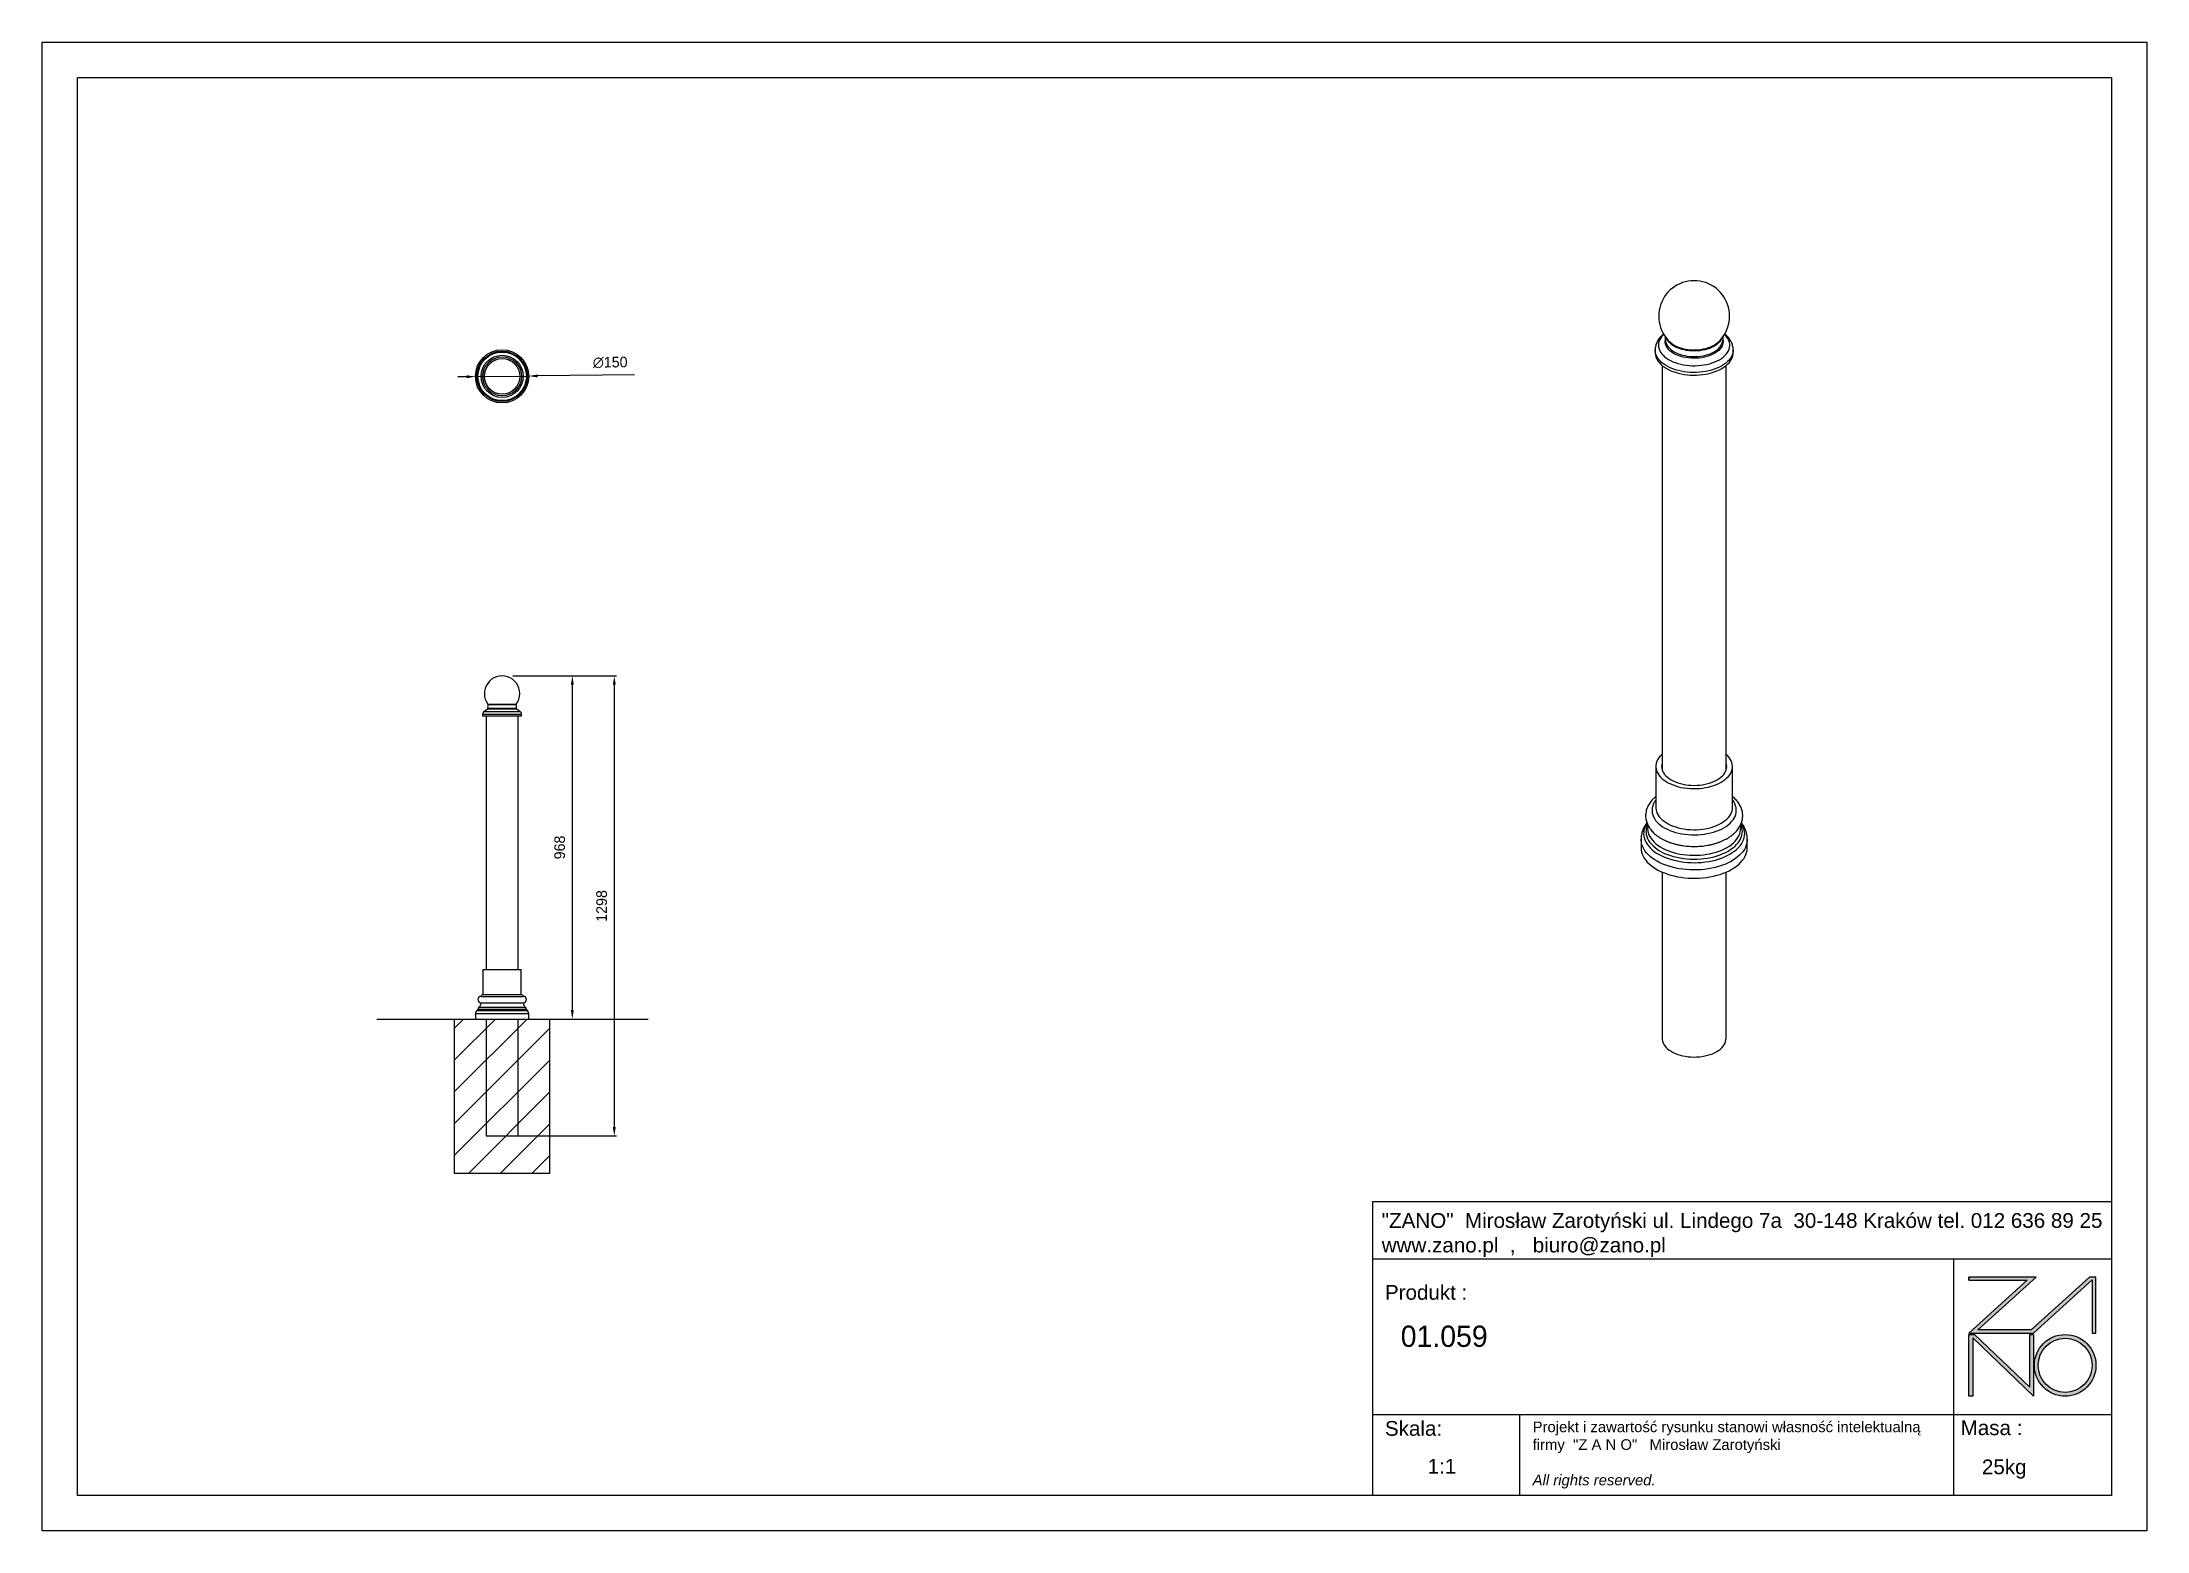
# Model space of a CAD drawing. Header units: millimetres. Extents: x -1533 to 4407, y -2057 to 2143.
import ezdxf

# ---------------------------------------------------------------- set-up
doc = ezdxf.new("R2010")
doc.units = ezdxf.units.MM
doc.header["$PDSIZE"] = -1
doc.layers.add('tabelka', color=155, linetype='Continuous')
doc.layers.add('WYMIAR', color=96, linetype='Continuous')
doc.dimstyles.new('1-1', dxfattribs={"dimtxt": 30, "dimasz": 25, "dimexe": 6.25, "dimexo": 30, "dimgap": 20.625, "dimtad": 1, "dimdec": 1, "dimtxsty": 'Standard', "dimcen": 0, "dimclrd": 2, "dimclre": 2, "dimclrt": 2, "dimadec": 0, "dimazin": 0, "dimtfac": 1, "dimtdec": 1, "dimtmove": 0, "dimatfit": 3, "dimfxl": 0, "dimarcsym": 0})

# ---------------------------------------------------------------- blocks, each defined once
blk = doc.blocks.new('zano')
at = {"layer": 'Defpoints', "lineweight": 5}
for points in [[(6270.2, 3716.2), (6270.2, 3707.4), (6434.8, 3707.4), (6270.2, 3558.4), (6452.4, 3558.4), (6617.9, 3708.2), (6617.9, 3558.4), (6628.6, 3558.4), (6628.6, 3716.2), (6610.7, 3716.2), (6446.1, 3567.2), (6295.4, 3567.2), (6459.9, 3716.2), (6270.2, 3716.2), (6270.2, 3707.4)], [(6270.2, 3554.4), (6286.2, 3554.4), (6441.7, 3405.6), (6441.7, 3554.4), (6452.4, 3554.4), (6452.4, 3380.5), (6281, 3544.6), (6281, 3380.5), (6270.2, 3380.5)]]:
    blk.add_hatch(color=251, dxfattribs=at).paths.add_polyline_path(points)
h = blk.add_hatch(color=251, dxfattribs=at)
h.paths.add_polyline_path([(6454.7, 3467.4, 1), (6628.6, 3467.4, 1)])
h.paths.add_polyline_path([(6617.9, 3467.4, -1), (6465.4, 3467.4, -1)], flags=16)
at = {"layer": 'Defpoints', "color": 251, "lineweight": 5}
blk.add_lwpolyline([(6434.8, 3707.4), (6270.2, 3558.4), (6452.4, 3558.4), (6617.9, 3708.2), (6617.9, 3558.4), (6628.6, 3558.4), (6628.6, 3716.2), (6610.7, 3716.2), (6446.1, 3567.2), (6295.4, 3567.2), (6459.9, 3716.2), (6270.2, 3716.2), (6270.2, 3707.4), (6432.1, 3707.4)], dxfattribs=at)
for points in [[(6270.2, 3716.2), (6270.2, 3707.4), (6434.8, 3707.4), (6270.2, 3558.4), (6452.4, 3558.4), (6617.9, 3708.2), (6617.9, 3558.4), (6628.6, 3558.4), (6628.6, 3716.2), (6610.7, 3716.2), (6446.1, 3567.2), (6295.4, 3567.2), (6459.9, 3716.2), (6270.2, 3716.2), (6270.2, 3707.4)], [(6270.2, 3554.4), (6286.2, 3554.4), (6441.7, 3405.6), (6441.7, 3554.4), (6452.4, 3554.4), (6452.4, 3380.5), (6281, 3544.6), (6281, 3380.5), (6270.2, 3380.5)]]:
    blk.add_lwpolyline(points, close=True, dxfattribs=at)
for radius in [87, 76.3]:
    blk.add_circle((6541.7, 3467.4), radius, dxfattribs=at)
blk = doc.blocks.new('TABELA')
at = {"layer": 'tabelka', "lineweight": 5}
for p, q in [((4587.4, 3929.4), (6672.4, 3929.4)), ((4587.4, 3767.6), (4587.4, 3929.4)), ((4587.4, 3929.4), (6672.4, 3929.4)), ((6226.5, 3767.6), (6226.5, 3329)), ((4587.4, 3329), (6672.4, 3329)), ((5001.6, 3329), (5001.6, 3100.4)), ((6226.5, 3329), (6226.5, 3100.4))]:
    blk.add_line(p, q, dxfattribs=at)
blk.add_lwpolyline([(4587.4, 3767.6), (6672.4, 3767.6), (6672.4, 3100.4), (4587.4, 3100.4)], close=True, dxfattribs=at)
blk.add_blockref('zano', (0, 0))
at = {"layer": 'tabelka', "lineweight": 5, "attachment_point": 1}
for s, insert, char_height, width in [('{\\fArial|b0|i0|c238|p34;"ZANO"  Mirosław Zarotyński ul. Lindego 7a  30-148 Kraków tel. 012 636 89 25\\Pwww.zano.pl  ,   biuro@zano.pl}', (4613, 3896.9), 41.595, 2040.38), ('{\\fArial|b0|i0|c238|p34;Produkt : }', (4622, 3694.1), 41.595, 265.273), ('{\\fCentury Gothic|b0|i0|c238|p34;  01.059 }', (4622, 3579.5), 60, 713.135), ('{\\fArial|b0|i0|c238|p34;Skala: }', (4622, 3310.3), 41.595, 191.675), ('{\\fArial|b0|i0|c238|p34;Masa :}', (6246.7, 3312.2), 41.595, 200.457), ('{\\fArial|b0|i0|c238|p34;1:1}', (4742.5, 3203.5), 41.595, 42.482), ('{\\fArial|b0|i0|c238|p34;25kg}', (6306.7, 3201.8), 41.595, 42.482)]:
    blk.add_mtext(s, dxfattribs=dict(at, insert=insert, char_height=char_height, width=width))
at = {"layer": 'tabelka', "color": 1, "lineweight": 5, "insert": (5038.9, 3308.9), "char_height": 30, "width": 1186.12, "attachment_point": 1}
blk.add_mtext('{\\fArial|b0|i0|c0|p34;Projekt i zawartość rysunku stanowi własność intelektualną firmy \\fArial|b0|i0|c238|p34; "Z A N O"   Mirosław Zarotyński\\fArial|b0|i1|c238|p34;\\P\\PAll rights reserved.}', dxfattribs=at)
blk = doc.blocks.new('*D7')
at = {"layer": 'Defpoints', "color": 0}
for p in [(-235, 355), (-235, -943), (81.5, -943)]:
    blk.add_point(p, dxfattribs=at)
at = {"layer": 'WYMIAR', "color": 2, "lineweight": -2}
for p, q in [((-205, 355), (87.7, 355)), ((81.5, 330), (81.5, -918)), ((-205, -943), (87.7, -943))]:
    blk.add_line(p, q, dxfattribs=at)
at = {"layer": 'WYMIAR', "color": 2}
for points in [[(77.3, 330), (85.7, 330), (81.5, 355)], [(77.3, -918), (85.7, -918), (81.5, -943)]]:
    blk.add_solid(points, dxfattribs=at)
at = {"layer": 'WYMIAR', "color": 2, "insert": (45.9, -294), "char_height": 30, "attachment_point": 5, "rotation": 90}
blk.add_mtext('1298', dxfattribs=at)
blk = doc.blocks.new('*D9')
at = {"layer": 'Defpoints', "color": 0}
for p in [(-235, 355), (-36.8, 355), (-160, -613)]:
    blk.add_point(p, dxfattribs=at)
at = {"layer": 'WYMIAR', "color": 2, "lineweight": -2}
for p, q in [((-205, 355), (-30.6, 355)), ((-36.8, -588), (-36.8, 330)), ((-130, -613), (-30.6, -613))]:
    blk.add_line(p, q, dxfattribs=at)
at = {"layer": 'WYMIAR', "color": 2}
for points in [[(-41, 330), (-32.7, 330), (-36.8, 355)], [(-41, -588), (-32.7, -588), (-36.8, -613)]]:
    blk.add_solid(points, dxfattribs=at)
at = {"layer": 'WYMIAR', "color": 2, "insert": (-72.5, -129), "char_height": 30, "attachment_point": 5, "rotation": 90}
blk.add_mtext('968', dxfattribs=at)
blk = doc.blocks.new('*D10')
at = {"layer": 'Defpoints', "color": 0}
for p in [(-310, 1199.2), (-160, 1200.9)]:
    blk.add_point(p, dxfattribs=at)
at = {"layer": 'WYMIAR', "color": 2, "lineweight": -2}
for p, q in [((-335, 1198.9), (-360, 1198.6)), ((-310, 1199.2), (-160, 1200.9)), ((138.4, 1204.2), (-135, 1201.2))]:
    blk.add_line(p, q, dxfattribs=at)
at = {"layer": 'WYMIAR', "color": 2}
for points in [[(-335, 1203.1), (-335, 1194.7), (-310, 1199.2)], [(-135.1, 1205.3), (-135, 1197), (-160, 1200.9)]]:
    blk.add_solid(points, dxfattribs=at)
at = {"layer": 'WYMIAR', "color": 2, "insert": (69.9, 1239.1), "char_height": 30, "attachment_point": 5, "rotation": 0.64311}
blk.add_mtext('∅150', dxfattribs=at)

msp = doc.modelspace()

# ---------------------------------------------------------------- hatches: boundary and pattern name
h = msp.add_hatch()
h.set_pattern_fill('ANSI31', color=256, scale=20, style=0)
h.paths.add_polyline_path([(-190.01, -613.03), (-280.01, -613.03), (-280.01, -943.03), (-235.01, -943.03), (-190.01, -943.03)])
h.paths.add_polyline_path([(-190.01, -943.03), (-235.01, -943.03), (-280.01, -943.03), (-280.01, -613.03), (-368.95, -613.03), (-368.95, -1048.73), (-101.06, -1048.73), (-101.06, -613.03), (-190.01, -613.03)])

# ---------------------------------------------------------------- linework, layer by layer
for p, q in [((3019.06, 1274.33), (3019.06, 1266.98)), ((3239.06, 1266.98), (3239.06, 1274.33)), ((3039.06, 1230.47), (3039.06, 88.31)), ((3219.06, 88.31), (3219.06, 1230.47)), ((-290.01, 246.47), (-290.01, 241.97)), ((-180.01, 246.47), (-290.01, 246.47)), ((-290.01, 241.97), (-235.01, 241.97)), ((-275.81, 260.98), (-285.36, 254.92)), ((-285.36, 254.92), (-235.01, 254.92)), ((-280.01, 241.97), (-280.01, -473.03)), ((-194.21, 260.98), (-275.81, 260.98)), ((-275.05, 263.48), (-235.01, 263.48)), ((-275.03, 275), (-194.98, 275)), ((-195.17, 272.91), (-274.84, 272.91)), ((-235.01, 263.48), (-194.96, 263.48)), ((-235.01, 254.92), (-184.65, 254.92)), ((-235.01, 241.97), (-180.01, 241.97)), ((-184.65, 254.92), (-194.21, 260.98)), ((-190.01, -473.03), (-190.01, 241.97)), ((-180.01, 241.97), (-180.01, 246.47)), ((3021.06, 99.32), (3021.06, -16.63)), ((3237.06, -16.63), (3237.06, 99.32)), ((2979.06, -105.85), (2979.06, -129.31)), ((3279.06, -129.31), (3279.06, -105.85)), ((3039.06, -198.58), (3039.06, -668.22)), ((3219.06, -668.22), (3219.06, -198.58)), ((-289.01, -473.03), (-289.01, -544.03)), ((-289.01, -473.03), (-235.01, -473.03)), ((-235.01, -473.03), (-181.01, -473.03)), ((-181.01, -544.03), (-181.01, -473.03)), ((-303.01, -585.03), (-306.3, -588.79)), ((-306.3, -588.79), (-235.01, -588.79)), ((-303.01, -585.03), (-235.01, -585.03)), ((-300.65, -580.03), (-235.01, -580.03)), ((-294.51, -549.03), (-235.01, -549.03)), ((-294.51, -567.03), (-235.01, -567.03)), ((-289.01, -544.03), (-235.01, -544.03)), ((-235.01, -544.03), (-181.01, -544.03)), ((-235.01, -549.03), (-175.51, -549.03)), ((-235.01, -567.03), (-175.51, -567.03)), ((-235.01, -580.03), (-169.37, -580.03)), ((-235.01, -585.03), (-167.01, -585.03)), ((-235.01, -588.79), (-163.72, -588.79)), ((-163.72, -588.79), (-167.01, -585.03)), ((-588.63, -613.03), (176.77, -613.03)), ((-310.01, -598.66), (-310.01, -613.03)), ((-160.01, -598.66), (-310.01, -598.66)), ((-310.01, -613.03), (-235.01, -613.03)), ((-280.01, -613.03), (-280.01, -943.03)), ((-235.01, -613.03), (-160.01, -613.03)), ((-190.01, -943.03), (-190.01, -613.03)), ((-160.01, -613.03), (-160.01, -598.66)), ((-280.01, -943.03), (-235.01, -943.03)), ((-235.01, -943.03), (-190.01, -943.03))]:
    msp.add_line(p, q)
at = {"flags": 128}
for points in [[(3043.23, 1318.54), (3040.3, 1315.59), (3036.63, 1311.21), (3033.61, 1306.66), (3031.25, 1301.99), (3029.59, 1297.21), (3028.62, 1292.38), (3028.35, 1287.51), (3028.79, 1282.65), (3029.94, 1277.82), (3031.78, 1273.07), (3034.3, 1268.42), (3037.49, 1263.92), (3041.32, 1259.58), (3045.76, 1255.44), (3050.79, 1251.53), (3056.37, 1247.88), (3062.46, 1244.51), (3069.01, 1241.44), (3075.99, 1238.71), (3083.34, 1236.32), (3091.01, 1234.29), (3098.94, 1232.64), (3107.09, 1231.38), (3115.39, 1230.52), (3123.79, 1230.06), (3132.22, 1230.01), (3140.63, 1230.36), (3148.96, 1231.13), (3157.16, 1232.29), (3165.15, 1233.84), (3172.89, 1235.77), (3180.32, 1238.08), (3187.4, 1240.73), (3194.06, 1243.71), (3200.27, 1247.01)], [(3200.27, 1247.01), (3205.98, 1250.59), (3211.15, 1254.44), (3215.74, 1258.52), (3219.73, 1262.81), (3223.08, 1267.28), (3225.77, 1271.9), (3227.78, 1276.63), (3229.1, 1281.44), (3229.72, 1286.29), (3229.63, 1291.16), (3228.84, 1296.01), (3227.34, 1300.8), (3225.16, 1305.5), (3222.3, 1310.08), (3218.79, 1314.51), (3214.88, 1318.54)], [(3239.06, 1274.18), (3238.86, 1270.49), (3237.97, 1265.4), (3236.37, 1260.37), (3234.08, 1255.43), (3231.1, 1250.62), (3227.47, 1245.95), (3223.19, 1241.47), (3218.31, 1237.21), (3212.85, 1233.18), (3206.84, 1229.42), (3200.33, 1225.96), (3193.36, 1222.8), (3185.96, 1219.98), (3178.21, 1217.52), (3170.13, 1215.42), (3161.78, 1213.7), (3153.23, 1212.38), (3144.51, 1211.45), (3135.7, 1210.94), (3126.84, 1210.84), (3118, 1211.15), (3109.23, 1211.86), (3100.59, 1212.99), (3092.13, 1214.51), (3083.91, 1216.42), (3075.99, 1218.7), (3068.41, 1221.35), (3061.22, 1224.34), (3054.47, 1227.65), (3048.21, 1231.27), (3042.47, 1235.16), (3037.29, 1239.31), (3032.71, 1243.69), (3028.75, 1248.26), (3025.44, 1253.01), (3022.81, 1257.89), (3020.86, 1262.88), (3019.62, 1267.94), (3019.08, 1273.05), (3019.06, 1274.2)], [(3019.06, 1266.98), (3019.08, 1265.7), (3019.62, 1260.59), (3020.86, 1255.53), (3022.81, 1250.54), (3025.44, 1245.66), (3028.75, 1240.92), (3032.71, 1236.34), (3037.29, 1231.96), (3042.47, 1227.81), (3048.21, 1223.92), (3054.47, 1220.3), (3061.22, 1216.99), (3068.41, 1214), (3075.99, 1211.35), (3083.91, 1209.07), (3092.13, 1207.16), (3100.59, 1205.64), (3109.23, 1204.52), (3118, 1203.8), (3126.84, 1203.49), (3135.7, 1203.59), (3144.51, 1204.11), (3153.23, 1205.03), (3161.78, 1206.35), (3170.13, 1208.07), (3178.21, 1210.17), (3185.96, 1212.63), (3193.36, 1215.45), (3200.33, 1218.61), (3206.84, 1222.07)], [(3210.5, 1301.01), (3210.66, 1298.56), (3210.39, 1294.15), (3209.4, 1289.77), (3207.71, 1285.46), (3205.33, 1281.27), (3202.28, 1277.22), (3198.59, 1273.35), (3194.28, 1269.7), (3189.4, 1266.3), (3183.99, 1263.18), (3178.1, 1260.36), (3171.78, 1257.87), (3165.08, 1255.74), (3158.06, 1253.98), (3150.79, 1252.6), (3143.33, 1251.63), (3135.75, 1251.06), (3128.1, 1250.91), (3120.46, 1251.16), (3112.9, 1251.84), (3105.48, 1252.91), (3098.27, 1254.38), (3091.33, 1256.24), (3084.72, 1258.46), (3078.5, 1261.03), (3072.72, 1263.93), (3067.44, 1267.12), (3062.7, 1270.59), (3058.55, 1274.3), (3055.01, 1278.21), (3052.12, 1282.3), (3049.92, 1286.53), (3048.4, 1290.86), (3047.6, 1295.25), (3047.51, 1299.67), (3047.71, 1301.76)], [(3206.41, 1306.48), (3206.33, 1306.3), (3204.17, 1302.17), (3201.35, 1298.17), (3197.9, 1294.35), (3193.84, 1290.73), (3189.21, 1287.35), (3184.06, 1284.23), (3178.42, 1281.4), (3172.35, 1278.89), (3165.89, 1276.72), (3159.11, 1274.91), (3152.07, 1273.47), (3144.83, 1272.42), (3137.45, 1271.77), (3129.99, 1271.51), (3122.53, 1271.67), (3115.12, 1272.22), (3107.84, 1273.17), (3100.74, 1274.51), (3093.89, 1276.23), (3087.35, 1278.32), (3081.18, 1280.74), (3075.42, 1283.49), (3070.14, 1286.54), (3065.38, 1289.86), (3061.18, 1293.43), (3057.57, 1297.2), (3054.59, 1301.16), (3052.27, 1305.25), (3051.71, 1306.48)], [(3053.17, 1287.31), (3054.89, 1284.65), (3058.04, 1280.72), (3061.82, 1276.98), (3066.19, 1273.45), (3071.11, 1270.18), (3076.55, 1267.19), (3082.44, 1264.5), (3088.74, 1262.15), (3095.4, 1260.14), (3102.35, 1258.51), (3109.54, 1257.26), (3116.9, 1256.4), (3124.37, 1255.94), (3131.87, 1255.89), (3139.36, 1256.25), (3146.75, 1257), (3153.99, 1258.16), (3161, 1259.7), (3167.74, 1261.61), (3174.14, 1263.88), (3180.14, 1266.49), (3185.69, 1269.4)], [(3072.46, 1288.24), (3078, 1285.33), (3084, 1282.72), (3090.4, 1280.46), (3097.13, 1278.54), (3104.14, 1277.01), (3111.38, 1275.85), (3118.76, 1275.09), (3126.24, 1274.74), (3133.75, 1274.79), (3141.21, 1275.25), (3148.56, 1276.1), (3155.75, 1277.35), (3162.7, 1278.99), (3169.35, 1280.99), (3175.65, 1283.35), (3180.96, 1285.74)], [(3204.94, 1287.3), (3205.17, 1287.71), (3205.22, 1287.8)], [(3206.84, 1222.07), (3212.85, 1225.83), (3218.31, 1229.86), (3223.19, 1234.13), (3227.47, 1238.6), (3231.1, 1243.27), (3234.08, 1248.08), (3236.37, 1253.02), (3237.97, 1258.05), (3238.86, 1263.14), (3239.06, 1266.98)], [(3039.06, 133.79), (3036.63, 131.58), (3032.44, 127.18), (3028.87, 122.6), (3025.95, 117.87), (3023.7, 113.02), (3022.13, 108.08), (3021.25, 103.09), (3021.08, 98.07), (3021.6, 93.06), (3022.83, 88.09), (3024.74, 83.19), (3027.33, 78.39), (3030.57, 73.74), (3034.46, 69.24), (3038.96, 64.95), (3044.04, 60.87), (3049.68, 57.05), (3055.83, 53.5), (3062.45, 50.24), (3069.51, 47.31), (3076.95, 44.71), (3084.73, 42.47), (3092.8, 40.59), (3101.11, 39.1), (3109.59, 38), (3118.2, 37.29), (3126.88, 36.99), (3135.58, 37.09), (3144.23, 37.59), (3152.79, 38.5), (3161.19, 39.8), (3169.38, 41.49), (3177.31, 43.55), (3184.93, 45.97), (3192.19, 48.74), (3199.03, 51.83), (3205.43, 55.24)], [(3205.43, 55.24), (3211.32, 58.93), (3216.69, 62.88), (3221.48, 67.07), (3225.68, 71.47), (3229.25, 76.05), (3232.17, 80.78), (3234.42, 85.62), (3235.99, 90.56), (3236.86, 95.56), (3237.04, 100.58), (3236.51, 105.59), (3235.29, 110.56), (3233.38, 115.46), (3230.79, 120.25), (3227.54, 124.91), (3223.66, 129.4), (3219.16, 133.7), (3219.06, 133.79)], [(3039.06, 110.34), (3038.46, 108.55), (3037.41, 103.95), (3037.06, 99.32), (3037.41, 94.69), (3038.46, 90.1), (3040.19, 85.58), (3042.61, 81.16), (3045.68, 76.88), (3049.38, 72.77), (3053.7, 68.86), (3058.58, 65.18), (3064, 61.77), (3069.92, 58.64), (3076.29, 55.82), (3083.06, 53.33), (3090.18, 51.19), (3097.59, 49.42), (3105.25, 48.02), (3113.08, 47.02), (3121.04, 46.42), (3129.06, 46.21), (3137.08, 46.42), (3145.03, 47.02), (3152.87, 48.02), (3160.52, 49.42), (3167.94, 51.19), (3175.06, 53.33), (3181.83, 55.82), (3188.19, 58.64), (3194.11, 61.77)], [(3194.11, 61.77), (3199.53, 65.18), (3204.42, 68.86), (3208.73, 72.77), (3212.44, 76.88), (3215.51, 81.16), (3217.92, 85.58), (3219.66, 90.1), (3220.71, 94.69), (3221.06, 99.32), (3220.71, 103.95), (3219.66, 108.55), (3219.06, 110.34)], [(3010.35, -19.99), (3010.2, -21.46), (3010.11, -26.79), (3010.73, -32.1), (3012.07, -37.38), (3014.11, -42.57), (3016.85, -47.66), (3020.25, -52.61), (3024.31, -57.39), (3029.01, -61.98), (3034.3, -66.35), (3040.16, -70.46), (3046.56, -74.3), (3053.45, -77.84), (3060.8, -81.06), (3068.56, -83.95), (3076.68, -86.48), (3085.12, -88.63), (3093.82, -90.41), (3102.74, -91.79), (3111.81, -92.76), (3120.99, -93.33), (3130.21, -93.48), (3139.43, -93.23), (3148.58, -92.56), (3157.62, -91.48), (3166.49, -90), (3175.13, -88.13), (3183.49, -85.88), (3191.53, -83.26), (3199.19, -80.29), (3206.43, -76.99), (3213.2, -73.37)], [(3021.06, -16.63), (3021.08, -17.88), (3021.6, -22.89), (3022.83, -27.86), (3024.74, -32.76), (3027.33, -37.56), (3030.57, -42.21), (3034.46, -46.71), (3038.96, -51), (3044.04, -55.08), (3049.68, -58.9), (3055.83, -62.45), (3062.45, -65.7), (3069.51, -68.64), (3076.95, -71.24), (3084.73, -73.48), (3092.8, -75.35), (3101.11, -76.85), (3109.59, -77.95), (3118.2, -78.66), (3126.88, -78.96), (3135.58, -78.86), (3144.23, -78.35), (3152.79, -77.45), (3161.19, -76.15), (3169.38, -74.46), (3177.31, -72.4), (3184.93, -69.98), (3192.19, -67.21), (3199.03, -64.12), (3205.43, -60.71)], [(3205.43, -60.71), (3211.32, -57.02), (3216.69, -53.07), (3221.48, -48.88), (3225.68, -44.48), (3229.25, -39.9), (3232.17, -35.17), (3234.42, -30.32), (3235.99, -25.39), (3236.86, -20.39), (3237.06, -16.63)], [(3213.2, -73.37), (3219.47, -69.46), (3225.2, -65.28), (3230.34, -60.86), (3234.88, -56.22), (3238.78, -51.39), (3242.02, -46.4), (3244.58, -41.28), (3246.44, -36.06), (3247.61, -30.78), (3248.05, -25.46), (3247.78, -20.13), (3247.75, -19.84)], [(3279.06, -105.81), (3278.78, -111.08), (3277.8, -117.03), (3276.11, -122.93), (3273.72, -128.74), (3270.64, -134.45), (3266.89, -140.02), (3262.47, -145.43), (3257.43, -150.65), (3251.77, -155.65), (3245.52, -160.42), (3238.72, -164.93), (3231.4, -169.16), (3223.59, -173.08), (3215.33, -176.69), (3206.66, -179.96), (3197.62, -182.87), (3188.25, -185.42), (3178.6, -187.58), (3168.71, -189.36), (3158.64, -190.74), (3148.42, -191.72), (3138.11, -192.29), (3127.76, -192.44), (3117.42, -192.18), (3107.13, -191.51), (3096.94, -190.44), (3086.91, -188.95), (3077.08, -187.08), (3067.5, -184.81), (3058.21, -182.17), (3049.25, -179.17), (3040.68, -175.82), (3032.53, -172.13), (3024.84, -168.13), (3017.64, -163.83), (3010.98, -159.25), (3004.88, -154.42), (2999.37, -149.36), (2994.48, -144.09), (2990.23, -138.64), (2986.64, -133.04), (2983.73, -127.3), (2981.51, -121.46), (2980, -115.55), (2979.2, -109.59), (2979.06, -105.86)], [(2995.75, -60.52), (2994.01, -63.32), (2991.12, -68.88), (2988.92, -74.55), (2987.42, -80.3), (2986.62, -86.09), (2986.53, -91.9), (2987.15, -97.7), (2988.48, -103.46), (2990.51, -109.15), (2993.23, -114.74), (2996.62, -120.21), (3000.68, -125.53), (3005.37, -130.66), (3010.68, -135.6), (3016.58, -140.3), (3023.05, -144.76), (3030.04, -148.94), (3037.52, -152.82), (3045.46, -156.39), (3053.81, -159.63), (3062.54, -162.52), (3071.6, -165.05), (3080.95, -167.2), (3090.54, -168.97), (3100.32, -170.34), (3110.24, -171.31), (3120.26, -171.87), (3130.32, -172.02), (3140.37, -171.77), (3150.37, -171.1), (3160.26, -170.03), (3169.99, -168.56), (3179.53, -166.7), (3188.81, -164.45), (3197.79, -161.83), (3206.43, -158.85), (3214.68, -155.53), (3222.51, -151.88), (3229.88, -147.92)], [(2993.06, -83.27), (2993.2, -87.12), (2993.99, -92.77), (2995.49, -98.38), (2997.69, -103.9), (3000.57, -109.32), (3004.13, -114.61), (3008.33, -119.73), (3013.16, -124.66), (3018.6, -129.38), (3024.61, -133.87), (3031.17, -138.09), (3038.24, -142.02), (3045.78, -145.65), (3053.76, -148.96), (3062.12, -151.93), (3070.84, -154.54), (3079.86, -156.78), (3089.14, -158.63), (3098.62, -160.1), (3108.27, -161.17), (3118.02, -161.83), (3127.83, -162.09), (3137.65, -161.94), (3147.42, -161.37), (3157.09, -160.41), (3166.62, -159.04), (3175.96, -157.28), (3185.05, -155.13), (3193.84, -152.61), (3202.3, -149.73), (3210.38, -146.51), (3218.03, -142.96), (3225.22, -139.1)], [(2998.65, -66.71), (2997.98, -71.27), (2997.8, -76.8), (2998.33, -82.33), (2999.55, -87.82), (3001.46, -93.24), (3004.06, -98.57), (3007.32, -103.78), (3011.23, -108.83), (3015.77, -113.71), (3020.91, -118.38), (3026.63, -122.82), (3032.9, -127.01), (3039.68, -130.93), (3046.94, -134.54), (3054.64, -137.85), (3062.73, -140.82), (3071.17, -143.44), (3079.93, -145.69), (3088.95, -147.58), (3098.18, -149.07), (3107.57, -150.18), (3117.09, -150.89), (3126.66, -151.19), (3136.25, -151.09), (3145.8, -150.58), (3155.26, -149.68), (3164.58, -148.37), (3173.71, -146.68), (3182.6, -144.61), (3191.21, -142.17), (3199.48, -139.37), (3207.38, -136.24), (3214.86, -132.77), (3221.89, -129)], [(3221.89, -129), (3228.41, -124.95), (3234.41, -120.63), (3239.85, -116.07), (3244.69, -111.29), (3248.92, -106.32), (3252.51, -101.19), (3255.44, -95.92), (3257.69, -90.54), (3259.26, -85.08), (3260.14, -79.57), (3260.31, -74.03), (3259.79, -68.5), (3259.48, -66.79)], [(3225.22, -139.1), (3231.91, -134.95), (3238.07, -130.53), (3243.65, -125.87), (3248.64, -120.98), (3253, -115.9), (3256.72, -110.66), (3259.77, -105.27), (3262.14, -99.77), (3263.81, -94.18), (3264.79, -88.54), (3265.06, -83.33)], [(3229.88, -147.92), (3236.74, -143.67), (3243.06, -139.15), (3248.82, -134.39), (3253.98, -129.4), (3258.51, -124.21), (3262.4, -118.85), (3265.63, -113.35), (3268.18, -107.73), (3270.03, -102.02), (3271.19, -96.25), (3271.63, -90.45), (3271.36, -84.64), (3270.39, -78.86), (3268.71, -73.13), (3266.33, -67.48), (3263.27, -61.95), (3262.3, -60.43)], [(2979.06, -129.31), (2979.06, -130.06), (2979.51, -136.03), (2980.67, -141.97), (2982.54, -147.85), (2985.1, -153.64), (2988.35, -159.31), (2992.27, -164.85), (2996.85, -170.21), (3002.05, -175.38), (3007.86, -180.33), (3014.24, -185.03), (3021.18, -189.47), (3028.62, -193.63), (3036.55, -197.47), (3044.92, -200.99), (3053.68, -204.17), (3062.81, -207), (3072.25, -209.45), (3081.97, -211.52), (3091.9, -213.2), (3102.02, -214.48), (3112.26, -215.36), (3122.59, -215.82), (3132.94, -215.87), (3143.28, -215.51), (3153.55, -214.74), (3163.7, -213.56), (3173.68, -211.98), (3183.46, -210.01), (3192.97, -207.65), (3202.18, -204.91), (3211.04, -201.82), (3219.51, -198.38), (3227.55, -194.62), (3235.12, -190.54)], [(3235.12, -190.54), (3242.19, -186.17), (3248.71, -181.53), (3254.67, -176.64), (3260.03, -171.52), (3264.76, -166.2), (3268.85, -160.71), (3272.27, -155.07), (3275, -149.3), (3277.05, -143.44), (3278.38, -137.52), (3279.01, -131.55), (3279.06, -129.31)], [(3039.06, -668.22), (3039.2, -671.1), (3039.99, -675.67), (3041.48, -680.19), (3043.65, -684.61), (3046.49, -688.9), (3049.98, -693.03), (3054.09, -696.97), (3058.78, -700.68), (3064.03, -704.14), (3069.78, -707.32), (3076, -710.19), (3082.63, -712.73), (3089.62, -714.93), (3096.93, -716.76), (3104.48, -718.21), (3112.23, -719.26), (3120.11, -719.92), (3128.06, -720.18), (3136.02, -720.03), (3143.92, -719.47), (3151.71, -718.51), (3159.32, -717.16), (3166.69, -715.42), (3173.77, -713.32), (3180.5, -710.86), (3186.82, -708.07), (3192.7, -704.96)], [(3192.7, -704.96), (3198.07, -701.57), (3202.91, -697.92), (3207.17, -694.04), (3210.81, -689.95), (3213.82, -685.69), (3216.16, -681.3), (3217.82, -676.81), (3218.79, -672.24), (3219.06, -668.22)]]:
    msp.add_lwpolyline(points, dxfattribs=at)
msp.add_lwpolyline([(-368.95, -613.03), (-101.06, -613.03), (-101.06, -1048.73), (-368.95, -1048.73)], close=True)
for radius in [75, 71.29, 68.5, 59.5, 55, 50.36, 50]:
    msp.add_circle((-235.01, 1200.04), radius)
for centre, radius, start, end in [((3129.06, 1369.86), 100, 0, 227.225789), ((3129.06, 1369.86), 100, 312.774211, 0), ((3103.05, 1342.27), 62.08, 227.548676, 240.474884), ((3152.22, 1345.98), 66.74, 295.502436, 312.099557), ((3161.55, 1314.66), 51.29, 298.075846, 327.769314), ((-235.01, 304.97), 50, 0, 216.824793), ((-235.01, 304.97), 50, 323.175207, 0), ((-280.01, 246.47), 10, 122.379562, 180), ((-264.95, 267.97), 11.05, 153.462423, 203.987715), ((-276.88, 262.66), 2, 302.379562, 23.987715), ((-276.63, 273.8), 2, 333.462423, 36.824793), ((-193.38, 273.8), 2, 143.175207, 206.537577), ((-205.06, 267.97), 11.05, 336.012285, 26.537577), ((-193.14, 262.66), 2, 156.012285, 237.620438), ((-190.01, 246.47), 10, 0, 57.620438), ((-295.01, -598.66), 15, 138.814075, 180), ((-294.51, -558.03), 9, 90, 270), ((-296.53, -585.03), 6.47, 129.444556, 180), ((-311.34, -567.03), 16.83, 309.444556, 0), ((-289.01, -549.55), 5.52, 90, 174.547378), ((-181.01, -549.55), 5.52, 5.452622, 90), ((-175.51, -558.03), 9, 270, 90), ((-158.67, -567.03), 16.83, 180, 230.555444), ((-173.48, -585.03), 6.47, 0, 50.555444), ((-175.01, -598.66), 15, 0, 41.185925)]:
    msp.add_arc(centre, radius, start, end)
for points, knots in [([(3042.74, 1319.57), (3042, 1318.99), (3039.43, 1316.95), (3035.55, 1313.11), (3031.18, 1308.08), (3027.47, 1302.8), (3024.41, 1297.35), (3022.04, 1291.76), (3020.33, 1286.1), (3019.36, 1280.41), (3018.97, 1276.41), (3019.08, 1274.33), (3019.09, 1274.15)], [0, 0, 0, 0, 0.0501012, 0.1751312, 0.2986665, 0.4200625, 0.5388625, 0.6549087, 0.7683581, 0.8796221, 0.9892803, 1, 1, 1, 1]), ([(3047.26, 1312.93), (3047.16, 1311.56), (3046.94, 1308.47), (3047.36, 1303.66), (3048.35, 1298.61), (3049.99, 1293.71), (3051.64, 1289.91), (3052.92, 1287.84), (3053.29, 1287.25)], [0, 0, 0, 0, 0.1538392, 0.3460746, 0.5373999, 0.7291597, 0.9228545, 1, 1, 1, 1]), ([(3204.81, 1287.25), (3205.35, 1288.16), (3206.86, 1290.66), (3208.65, 1295.05), (3210.18, 1300.27), (3210.96, 1305.52), (3211.18, 1309.65), (3210.93, 1311.98), (3210.87, 1312.59)], [0, 0, 0, 0, 0.1192342, 0.3298461, 0.5344555, 0.7342406, 0.9306012, 1, 1, 1, 1]), ([(3239.02, 1274.13), (3239.03, 1274.39), (3239.14, 1276.51), (3238.74, 1280.51), (3237.79, 1286.05), (3236.16, 1291.49), (3233.96, 1296.8), (3231.16, 1301.96), (3227.78, 1306.96), (3223.8, 1311.77), (3219.62, 1316.07), (3216.57, 1318.61), (3215.21, 1319.74)], [0, 0, 0, 0, 0.0145781, 0.1227094, 0.2305994, 0.3388687, 0.448194, 0.5591705, 0.6722596, 0.7877296, 0.9056056, 1, 1, 1, 1]), ([(3021.06, 14.47), (3019.99, 13.63), (3016.93, 11.2), (3012.45, 6.87), (3007.62, 1.53), (3003.42, -4.06), (2999.85, -9.83), (2996.95, -15.74), (2994.71, -21.75), (2993.13, -27.82), (2992.22, -33.91), (2991.95, -40), (2992.33, -46.04), (2993.32, -52.02), (2994.94, -57.91), (2997.16, -63.7), (2999.98, -69.36), (3003.4, -74.89), (3007.42, -80.25), (3012.03, -85.43), (3017.21, -90.4), (3022.93, -95.12), (3029.17, -99.58), (3035.89, -103.74), (3043.05, -107.58), (3050.61, -111.09), (3058.51, -114.25), (3066.73, -117.06), (3075.21, -119.5), (3083.93, -121.57), (3092.84, -123.27), (3101.91, -124.59), (3111.09, -125.53), (3120.35, -126.08), (3129.65, -126.25), (3138.94, -126.03), (3148.19, -125.43), (3157.35, -124.45), (3166.4, -123.08), (3175.28, -121.34), (3183.97, -119.22), (3192.43, -116.73), (3200.62, -113.88), (3208.49, -110.66), (3215.72, -107.26), (3220.14, -104.8), (3222.2, -103.65)], [0, 0, 0, 0, 0.0127358, 0.0365316, 0.0601564, 0.0835257, 0.1065637, 0.1292196, 0.1514799, 0.1733711, 0.1949554, 0.2163209, 0.2375716, 0.2587968, 0.2800917, 0.3015593, 0.3232864, 0.3453361, 0.3677412, 0.3905, 0.4135785, 0.4369182, 0.4604483, 0.4840986, 0.5078092, 0.5315282, 0.5552241, 0.5788822, 0.6024964, 0.6260667, 0.6495966, 0.6730923, 0.6965612, 0.7200118, 0.743453, 0.766894, 0.7903425, 0.8138064, 0.8372954, 0.8608188, 0.8843856, 0.9080042, 0.9316817, 0.9554225, 0.9792275, 1, 1, 1, 1]), ([(3021.06, 5.59), (3020.13, 4.33), (3017.97, 1.4), (3015.3, -3.43), (3012.94, -8.81), (3011.33, -14.27), (3010.49, -18), (3010.37, -19.91), (3010.36, -19.96)], [0, 0, 0, 0, 0.1611277, 0.3738452, 0.5835374, 0.7900967, 0.9938276, 1, 1, 1, 1]), ([(3222.2, -103.65), (3223.44, -102.92), (3226.99, -100.83), (3232.51, -97.11), (3238.58, -92.41), (3244.14, -87.4), (3249.12, -82.12), (3253.51, -76.6), (3257.27, -70.89), (3260.37, -65.01), (3262.81, -59.02), (3264.58, -52.97), (3265.69, -46.88), (3266.15, -40.79), (3265.97, -34.73), (3265.15, -28.73), (3263.72, -22.81), (3261.68, -16.99), (3259.04, -11.29), (3255.79, -5.72), (3251.95, -0.31), (3247.51, 4.93), (3242.59, 9.93), (3238.89, 13.02), (3237.06, 14.55)], [0, 0, 0, 0, 0.02639598, 0.07574209, 0.12511233, 0.17433322, 0.22325136, 0.27169349, 0.31949404, 0.36652955, 0.41274739, 0.45817823, 0.5029303, 0.54717197, 0.59111041, 0.63494991, 0.67886638, 0.72307884, 0.76777826, 0.8131113, 0.85916533, 0.9059584, 0.95343904, 1, 1, 1, 1]), ([(3247.67, -19.79), (3247.54, -18.75), (3247.21, -15.89), (3245.98, -11.29), (3244.05, -6.02), (3241.44, -0.89), (3239.1, 3), (3237.45, 5.09), (3237.06, 5.58)], [0, 0, 0, 0, 0.1167612, 0.318512, 0.5215989, 0.726855, 0.9348148, 1, 1, 1, 1]), ([(2995.64, -59.47), (2995.38, -59.78), (2993.5, -62.07), (2990.56, -66.59), (2986.91, -72.99), (2983.99, -79.56), (2981.73, -86.2), (2980.16, -92.9), (2979.22, -99.46), (2979.12, -103.79), (2979.08, -105.86)], [0, 0, 0, 0, 0.0238485, 0.1727366, 0.3186853, 0.4616375, 0.6017734, 0.7394597, 0.8751906, 1, 1, 1, 1]), ([(2997.06, -63.16), (2996.51, -64.57), (2995.23, -67.88), (2993.98, -73.23), (2993.17, -78.52), (2993.14, -81.85), (2993.13, -83.22)], [0, 0, 0, 0, 0.2173326, 0.5102462, 0.7997277, 1, 1, 1, 1]), ([(3265.02, -83.28), (3264.98, -81.64), (3264.9, -78.04), (3264, -72.55), (3262.74, -67.45), (3261.52, -64.35), (3261.03, -63.11)], [0, 0, 0, 0, 0.2402072, 0.5242743, 0.809038, 1, 1, 1, 1]), ([(3278.98, -105.8), (3279, -104.85), (3279.06, -101.68), (3278.49, -96.31), (3277.31, -89.76), (3275.47, -83.31), (3273.06, -76.99), (3270.03, -70.81), (3266.55, -64.93), (3263.83, -61.25), (3262.51, -59.48)], [0, 0, 0, 0, 0.0573792, 0.1910534, 0.3246211, 0.4586992, 0.5938922, 0.7307546, 0.8697599, 1, 1, 1, 1])]:
    msp.add_open_spline(points, degree=3, knots=knots)
at = {"layer": 'tabelka', "lineweight": 5}
for points in [[(-1533.27, 2142.94), (4406.73, 2142.94), (4406.73, -2057.06), (-1533.27, -2057.06)], [(-1433.27, 2042.94), (4306.73, 2042.94), (4306.73, -1957.06), (-1433.27, -1957.06)]]:
    msp.add_lwpolyline(points, close=True, dxfattribs=at)

# ---------------------------------------------------------------- block references
msp.add_blockref('TABELA', (-2365.64, -5057.46))

# ---------------------------------------------------------------- dimensions: what is measured, and where the dimension line sits
at = {"layer": 'WYMIAR'}
dim = msp.add_diameter_dim_2p(p1=(-310, 1199.19), p2=(-160.01, 1200.88), dimstyle='1-1', dxfattribs=at)
dim.commit()
dim.dimension.update_dxf_attribs({"geometry": '*D10', "text_midpoint": (70.3, 1203.46), "dimtype": 163})
for base, p1, p2, picture, middle in [((81.49, -943.03), (-235.01, 354.97), (-235.01, -943.03), '*D7', (45.87, -294.03)), ((-36.84, 354.97), (-160.01, -613.03), (-235.01, 354.97), '*D9', (-72.47, -129.03))]:
    dim = msp.add_linear_dim(base=base, p1=p1, p2=p2, angle=90, dimstyle='1-1', dxfattribs=at)
    dim.commit()
    dim.dimension.update_dxf_attribs({"geometry": picture, "text_midpoint": middle})

doc.saveas('drawing.dxf')
